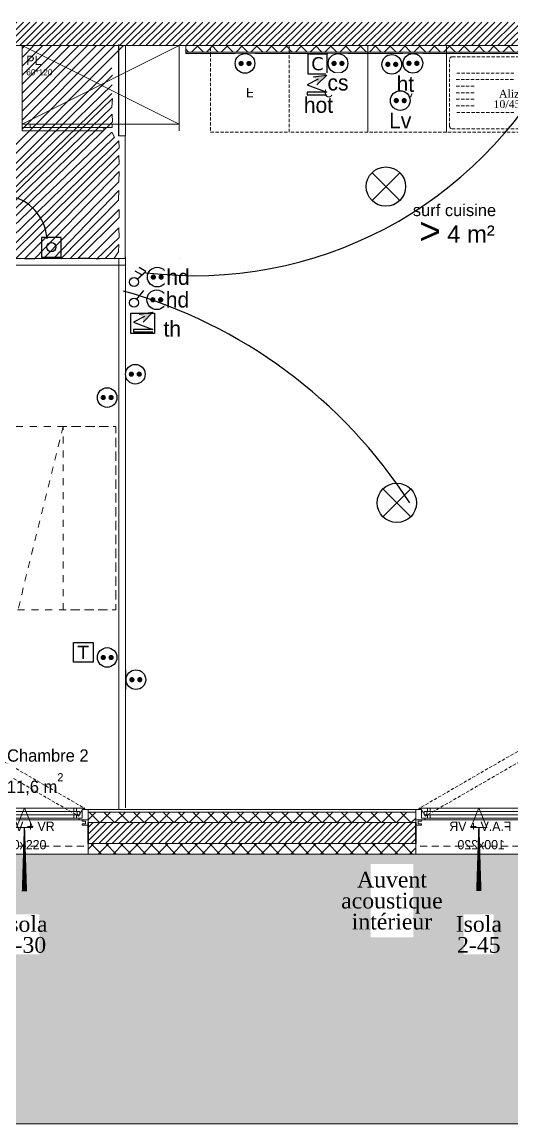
# Model space of a CAD drawing. Header units: centimetres. Extents: x 2738 to 7810, y 2495 to 5758.
# Drawn here: x 5688 to 6062, y 3311 to 4152 of the extents above; entities that cross this region are included whole.
import ezdxf

# ---------------------------------------------------------------- set-up
doc = ezdxf.new("R2010")
doc.units = ezdxf.units.CM
doc.header["$LTSCALE"] = 12.7
for name, pattern in [('Style de ligne -11', [0.694444, 0.41656, -0.277884]), ('Style de ligne -13', [0.295276, 0.19685, -0.098425]), ('Style de ligne -14', [0.295276, 0.19685, -0.098425]), ('Style de ligne -17', [0.694444, 0.41656, -0.277884]), ('Style de ligne -18', [0.328084, 0.109361, -0.218723]), ('VW-01', [0.83312, 0.41656, -0.41656])]:
    doc.linetypes.add(name, pattern=pattern)
for name, color, linetype, lineweight in [('B amÈnagement intÈrieur', 7, 'Continuous', 5), ('B Faux plafonds', 7, 'Continuous', 5), ('B GÈnÈral', 7, 'Continuous', 5), ('B Général', 7, 'Continuous', 5), ('C ANNOTATIONS-prestations', 7, 'Continuous', 5), ('C ANNOTATIONS-texte', 7, 'Continuous', 5), ('C ANNOTATIONS-texte surfaces', 7, 'Continuous', 5), ('prlm-ELEC-CFA', 1, 'Continuous', 25), ('prlm-ELEC-CFO', 1, 'Continuous', 25)]:
    doc.layers.add(name, color=color, linetype=linetype, lineweight=lineweight)
doc.layers.add('B faience', color=7, linetype='Style de ligne -11', lineweight=13, true_color=0x0040ff)
doc.layers.add('prlm-VMC', color=93, linetype='Continuous')
doc.styles.add('Eurostile', font='')
doc.styles.add('Eurostile (bold)', font='')
doc.styles.add('prlm-elec-cfa', font='comic.ttf', dxfattribs={"height": 12})
doc.styles.add('prlm-elec-cfo', font='comic.ttf', dxfattribs={"height": 12})
doc.styles.add('prlm-sejc', font='arial.ttf', dxfattribs={"height": 20})
doc.styles.add('prlm-vmc', font='pala.ttf', dxfattribs={"height": 14})
doc.styles.get('Eurostile').set_extended_font_data('Eurostile')
doc.styles.get('Eurostile (bold)').set_extended_font_data('Eurostile', bold=True)
pattern_1 = [(45, (0, 0), (2.4253472, -2.6458333), [])]
pattern_2 = [(45, (0, 0), (-5.656854, 5.656854), []), (135, (0, 0), (5.656854, 5.656854), [])]

# ---------------------------------------------------------------- blocks, each defined once
blk = doc.blocks.new('F 100x220 (all. vitrée fixe) + VR')
at = {"layer": 'B Général'}
blk.add_line((45, 9), (-45, 9), dxfattribs=at)
at = {"layer": 'B Général', "color": 7, "linetype": 'Continuous', "lineweight": 35}
for p, q in [((-50, 7), (-50, -9)), ((50, 7), (50, -9))]:
    blk.add_line(p, q, dxfattribs=at)
at = {"layer": 'B Général', "color": 7, "linetype": 'Style de ligne -14', "lineweight": 5, "flags": 128}
blk.add_lwpolyline([(-35.69, 65.82), (-36.19, 64.95), (-35.32, 64.45), (-38.57, 58.82), (42.63, 11.94), (45.88, 17.57), (46.75, 17.07), (47.25, 17.93)], close=True, dxfattribs=at)
at = {"layer": 'B Général', "lineweight": 5, "flags": 128}
for points in [[(-43, 10.5), (-43, 9), (-50, 9), (-50, 17), (-45.5, 17), (-45.5, 10.5)], [(-41, 18), (41, 18), (41, 15.5), (-41, 15.5)], [(43, 10.5), (43, 9), (50, 9), (50, 17), (45.5, 17), (45.5, 10.5)], [(-50, 9), (-50, 5), (-45.5, 5), (-45.5, 6), (-48, 6), (-48, 8), (-45.5, 8), (-45.5, 9)], [(-43.5, 15.5), (43.5, 15.5), (43.5, 13), (-43.5, 13)], [(-41, 13), (41, 13), (41, 10.5), (-41, 10.5)], [(50, 9), (50, 5), (45.5, 5), (45.5, 6), (48, 6), (48, 8), (45.5, 8), (45.5, 9)]]:
    blk.add_lwpolyline(points, close=True, dxfattribs=at)
at = {"layer": 'B Général', "color": 7, "linetype": 'Continuous', "lineweight": 5, "flags": 128}
for points in [[(-39, 15.5), (-41.5, 15.5), (-41.5, 13), (-39, 13), (-39, 10.5), (-45.5, 10.5), (-45.5, 17), (-46.5, 17), (-46.5, 18), (-39, 18)], [(39, 15.5), (41.5, 15.5), (41.5, 13), (39, 13), (39, 10.5), (45.5, 10.5), (45.5, 17), (46.5, 17), (46.5, 18), (39, 18)]]:
    blk.add_lwpolyline(points, close=True, dxfattribs=at)
at = {"layer": 'B Général', "color": 7, "linetype": 'Style de ligne -17', "lineweight": 5, "flags": 128}
blk.add_lwpolyline([(-50, 9), (50, 9), (50, -11), (-50, -11)], close=True, dxfattribs=at)
at = {"layer": 'B Général', "lineweight": 13, "flags": 128}
blk.add_lwpolyline([(-50, -9), (-50, -17), (50, -17), (50, -9)], dxfattribs=at)
at = {"layer": 'B Général'}
blk.add_circle((47, 17.5), 0.5, dxfattribs=at)
at = {"layer": 'B Général', "color": 7, "linetype": 'Style de ligne -18', "lineweight": 5}
blk.add_arc((49, 17.5), 97.5, 150.29382, 179.70618, dxfattribs=at)
at = {"layer": 'B Général', "color": 7, "insert": (-23.11, 7.7), "char_height": 7.059, "attachment_point": 1, "line_spacing_factor": 0.894142, "style": 'Eurostile'}
blk.add_mtext('F.A.V + VR', dxfattribs=at)
at = {"layer": 'C ANNOTATIONS-prestations', "insert": (-41.15, -5.19), "char_height": 9.41, "attachment_point": 1, "rotation": 360, "line_spacing_factor": 0.894142, "style": 'Eurostile (bold)'}
blk.add_mtext('7', dxfattribs=at)
at = {"layer": 'C ANNOTATIONS-prestations', "insert": (0, -6.3), "char_height": 7.059, "width": 100, "attachment_point": 2, "rotation": 360, "line_spacing_factor": 0.894142, "style": 'Eurostile'}
blk.add_mtext('100x220', dxfattribs=at)
blk = doc.blocks.new('xi.PC')
at = {"color": 0, "lineweight": 5}
blk.add_wipeout([(-7.5, -7.5), (7.5, -7.5), (7.5, 7.5), (-7.5, 7.5)], dxfattribs=at).dxf.layer = 'prlm-ELEC-CFO'
at = {"layer": 'prlm-ELEC-CFO', "color": 0, "linetype": 'ByBlock', "lineweight": 5, "const_width": 2}
for points in [[(-4, 0, 1), (-2, 0, 1)], [(2, 0, 1), (4, 0, 1)]]:
    blk.add_lwpolyline(points, format="xyb", close=True, dxfattribs=at)
at = {"layer": 'prlm-ELEC-CFO', "color": 0, "linetype": 'ByBlock', "lineweight": -2}
blk.add_circle((0, 0), 7.5, dxfattribs=at)
blk = doc.blocks.new('xi.TEL')
at = {"layer": 'prlm-ELEC-CFA', "color": 0, "linetype": 'ByBlock', "lineweight": -2, "flags": 128}
blk.add_lwpolyline([(-7.5, 7.5), (7.5, 7.5), (7.5, -7.5), (-7.5, -7.5)], close=True, dxfattribs=at)
at = {"layer": 'prlm-ELEC-CFA', "color": 0, "linetype": 'ByBlock', "insert": (0, 0), "char_height": 10, "width": 11.36, "attachment_point": 5}
blk.add_mtext('{\\fVerdana|b0|i0|c0|p34;T}', dxfattribs=at)
blk = doc.blocks.new('xi.BP')
at = {"layer": 'prlm-ELEC-CFO', "color": 0, "flags": 128}
blk.add_lwpolyline([(-7.5, -7.5), (7.5, -7.5), (7.5, 7.5), (-7.5, 7.5)], close=True, dxfattribs=at)
at = {"layer": 'prlm-ELEC-CFO', "color": 0}
blk.add_circle((0, 0), 3.5, dxfattribs=at)
blk = doc.blocks.new('xi.4m²')
at = {"color": 0}
blk.add_wipeout([(-34.54, 20.54), (34.54, 20.54), (34.54, -20.54), (-34.54, -20.54)], dxfattribs=at).dxf.layer = 'prlm-ELEC-CFO'
at = {"layer": 'prlm-ELEC-CFO', "color": 0, "attachment_point": 6, "line_spacing_factor": 0.8, "style": 'prlm-sejc'}
for s, insert, char_height in [('surf cuisine', (30.36, 8.9), 9), ('4 m²', (29.31, -9.19), 13)]:
    blk.add_mtext(s, dxfattribs=dict(at, insert=insert, char_height=char_height))
at = {"layer": 'prlm-ELEC-CFO', "color": 0, "style": 'prlm-sejc', "flags": 8}
blk.add_attdef('?', (-28.3, -16.79), '', height=20, dxfattribs=at)
blk = doc.blocks.new('xi.PTCE')
at = {"layer": 'prlm-ELEC-CFO', "color": 0}
for points in [[(-10.61, 10.61), (10.61, -10.61)], [(10.61, 10.61), (-10.61, -10.61)]]:
    blk.add_lwpolyline(points, dxfattribs=at)
at = {"layer": 'prlm-ELEC-CFO', "color": 0, "linetype": 'ByBlock'}
blk.add_circle((0, 0), 15, dxfattribs=at)
blk = doc.blocks.new('xi.SA')
at = {"layer": 'prlm-ELEC-CFO', "color": 0}
blk.add_lwpolyline([(0.2, -1.28), (5.5, 5.28)], dxfattribs=at)
blk.add_circle((-2, -4), 3.5, dxfattribs=at)
blk = doc.blocks.new('xi.DA')
at = {"layer": 'prlm-ELEC-CFO', "color": 0}
for points in [[(4.05, 1.39), (-1.17, 4.34)], [(0.61, -1.67), (7.04, 4.05), (1.81, 7.01)]]:
    blk.add_lwpolyline(points, dxfattribs=at)
blk.add_circle((-2, -4), 3.5, dxfattribs=at)
blk = doc.blocks.new('xi.PCHD')
at = {"color": 0, "lineweight": 5}
blk.add_wipeout([(-7.5, -7.5), (7.5, -7.5), (7.5, 7.5), (-7.5, 7.5)], dxfattribs=at).dxf.layer = 'prlm-ELEC-CFO'
at = {"layer": 'prlm-ELEC-CFO', "color": 0, "linetype": 'ByBlock', "lineweight": 5, "const_width": 2}
for points in [[(-4, 0, 1), (-2, 0, 1)], [(2, 0, 1), (4, 0, 1)]]:
    blk.add_lwpolyline(points, format="xyb", close=True, dxfattribs=at)
at = {"layer": 'prlm-ELEC-CFO', "color": 0, "linetype": 'ByBlock', "lineweight": -2}
blk.add_circle((0, 0), 7.5, dxfattribs=at)
blk = doc.blocks.new('xi.PCHT')
at = {"color": 0, "lineweight": 5}
blk.add_wipeout([(-7.5, -7.5), (7.5, -7.5), (7.5, 7.5), (-7.5, 7.5)], dxfattribs=at).dxf.layer = 'prlm-ELEC-CFO'
at = {"layer": 'prlm-ELEC-CFO', "color": 0, "linetype": 'ByBlock', "lineweight": 5, "const_width": 2}
for points in [[(-4, 0, 1), (-2, 0, 1)], [(2, 0, 1), (4, 0, 1)]]:
    blk.add_lwpolyline(points, format="xyb", close=True, dxfattribs=at)
at = {"layer": 'prlm-ELEC-CFO', "color": 0, "linetype": 'ByBlock', "lineweight": -2}
blk.add_circle((0, 0), 7.5, dxfattribs=at)
blk = doc.blocks.new('xi.LV')
at = {"color": 0, "lineweight": 5}
blk.add_wipeout([(-7.5, -7.5), (7.5, -7.5), (7.5, 7.5), (-7.5, 7.5)], dxfattribs=at).dxf.layer = 'prlm-ELEC-CFO'
at = {"layer": 'prlm-ELEC-CFO', "color": 0, "linetype": 'ByBlock', "lineweight": 5, "const_width": 2}
for points in [[(-4, 0, 1), (-2, 0, 1)], [(2, 0, 1), (4, 0, 1)]]:
    blk.add_lwpolyline(points, format="xyb", close=True, dxfattribs=at)
at = {"layer": 'prlm-ELEC-CFO', "color": 0, "linetype": 'ByBlock', "lineweight": -2}
blk.add_circle((0, 0), 7.5, dxfattribs=at)
blk = doc.blocks.new('xi.SF32')
at = {"layer": 'prlm-ELEC-CFO', "color": 0, "flags": 128}
blk.add_lwpolyline([(-7.5, -7.5), (7.5, -7.5), (7.5, 7.5), (-7.5, 7.5)], close=True, dxfattribs=at)
at = {"layer": 'prlm-ELEC-CFO', "color": 0, "linetype": 'ByBlock', "insert": (0, 0), "char_height": 10, "width": 11.36, "attachment_point": 5}
blk.add_mtext('{\\fVerdana|b0|i0|c0|p34;C}', dxfattribs=at)
blk = doc.blocks.new('xi.PCS')
at = {"color": 0, "lineweight": 5}
blk.add_wipeout([(-7.5, -7.5), (7.5, -7.5), (7.5, 7.5), (-7.5, 7.5)], dxfattribs=at).dxf.layer = 'prlm-ELEC-CFO'
at = {"layer": 'prlm-ELEC-CFO', "color": 0, "linetype": 'ByBlock', "lineweight": 5, "const_width": 2}
for points in [[(-4, 0, 1), (-2, 0, 1)], [(2, 0, 1), (4, 0, 1)]]:
    blk.add_lwpolyline(points, format="xyb", close=True, dxfattribs=at)
at = {"layer": 'prlm-ELEC-CFO', "color": 0, "linetype": 'ByBlock', "lineweight": -2}
blk.add_circle((0, 0), 7.5, dxfattribs=at)
blk = doc.blocks.new('xi.hot')
at = {"layer": 'prlm-ELEC-CFO', "lineweight": 5}
blk.add_hatch(color=0, dxfattribs=at).paths.add_polyline_path([(-3, 6), (-0.1, 3.7), (0, 0), (7.5, 7.5)])
at = {"layer": 'prlm-ELEC-CFO', "color": 0}
for points in [[(0.95, 4.23), (-7.5, 0), (7.5, -5.5), (-7.5, -5.5), (-7.5, -7.5), (7.5, -7.5)], [(-3, 6), (7.5, 7.5), (0, 0)]]:
    blk.add_lwpolyline(points, dxfattribs=at)
blk = doc.blocks.new('xi.TH')
at = {"color": 0, "lineweight": 5}
blk.add_wipeout([(-7.5, -7.5), (7.5, -7.5), (7.5, 7.5), (-7.5, 7.5)], dxfattribs=at).dxf.layer = 'prlm-ELEC-CFA'
at = {"layer": 'prlm-ELEC-CFA', "lineweight": 5}
blk.add_hatch(color=0, dxfattribs=at).paths.add_polyline_path([(-3, 6), (-0.1, 3.7), (0, 0), (7.5, 7.5)])
at = {"layer": 'prlm-ELEC-CFA', "color": 0}
for points in [[(0.95, 4.23), (-7.5, 0), (7.5, -5.5), (-7.5, -5.5), (-7.5, -7.5), (7.5, -7.5)], [(-3, 6), (7.5, 7.5), (0, 0)]]:
    blk.add_lwpolyline(points, dxfattribs=at)
blk = doc.blocks.new('Frigo')
at = {"layer": 'B Général', "color": 7, "linetype": 'Style de ligne -13', "lineweight": 5, "flags": 128}
blk.add_lwpolyline([(-30, 30), (30, 30), (30, -30), (-30, -30)], close=True, dxfattribs=at)
blk.add_lwpolyline([(30, -30), (30, -36), (-30, -36), (-30, -30)], dxfattribs=at)
at = {"layer": 'B Général', "color": 7, "insert": (0, 0), "char_height": 7.06, "attachment_point": 5, "line_spacing_factor": 0.894142, "style": 'Eurostile'}
blk.add_mtext('F', dxfattribs=at)
blk = doc.blocks.new('Cuisson')
at = {"layer": 'B Général', "color": 7, "linetype": 'Style de ligne -13', "lineweight": 5, "flags": 128}
blk.add_lwpolyline([(-30, 30), (-30, 36), (30, 36), (30, 30)], dxfattribs=at)
blk.add_lwpolyline([(-30, 30), (30, 30), (30, -30), (-30, -30)], close=True, dxfattribs=at)
at = {"layer": 'B Général', "color": 7, "insert": (0, 0), "char_height": 7.06, "attachment_point": 5, "line_spacing_factor": 0.894142, "style": 'Eurostile'}
blk.add_mtext('C', dxfattribs=at)
blk = doc.blocks.new('Evier 120.60 T3 et +')
at = {"layer": 'B Général', "color": 7, "linetype": 'Style de ligne -13', "lineweight": 5}
for p, q in [((-57.5, -55.5), (-57.5, -4.5)), ((-55.5, -2.5), (55.5, -2.5)), ((2, -7.53), (51.79, -7.53)), ((57.5, -4.5), (57.5, -55.5)), ((-52.12, -15), (-7.88, -15)), ((0, -50.5), (0, -9.53)), ((18.98, -10), (18.98, -10)), ((53.79, -9.53), (53.79, -50.5)), ((-52.5, -20), (-7.5, -20)), ((-52.5, -25), (-7.5, -25)), ((-52.5, -30), (-7.5, -30)), ((-52.5, -35), (-7.5, -35)), ((-52.5, -40), (-7.5, -40)), ((-52.12, -45), (-7.88, -45)), ((9.17, -50), (9.17, -50)), ((25.65, -43.33), (25.65, -43.33)), ((55.5, -57.5), (-55.5, -57.5)), ((51.79, -52.5), (2, -52.5))]:
    blk.add_line(p, q, dxfattribs=at)
at = {"layer": 'B Général', "color": 7, "linetype": 'Style de ligne -13', "lineweight": 5, "flags": 128}
blk.add_lwpolyline([(-60, 0), (-60, 6), (60, 6), (60, 0)], dxfattribs=at)
blk.add_lwpolyline([(-60, 0), (60, 0), (60, -60), (-60, -60)], close=True, dxfattribs=at)
for points in [[(25.65, -12), (25.65, -48, -0.414212), (23.65, -50), (4.5, -50, -0.198914), (3.09, -49.41, -0.198914), (2.5, -48), (2.5, -12, -0.414214), (4.5, -10)], [(25.65, -12, 0.414212), (23.65, -10), (4.45, -10)], [(28.15, -12), (28.15, -48, 0.414212), (30.15, -50), (49.29, -50, 0.198914), (50.71, -49.41, 0.198914), (51.29, -48), (51.29, -12, 0.414214), (49.29, -10)], [(28.15, -12, -0.414212), (30.15, -10), (49.34, -10)]]:
    blk.add_lwpolyline(points, format="xyb", dxfattribs=at)
at = {"layer": 'B Général', "color": 7, "linetype": 'Style de ligne -13', "lineweight": 5}
for centre, start, end in [((-55.5, -4.5), 90, 180), ((2, -9.53), 90, 180), ((51.79, -9.53), 0, 90), ((55.5, -4.5), 0, 90), ((-55.5, -55.5), 180, 270), ((2, -50.5), 180, 270), ((51.79, -50.5), 270, 0), ((55.5, -55.5), 270, 0)]:
    blk.add_arc(centre, 2, start, end, dxfattribs=at)
for centre in [(18.15, -17), (35.65, -17)]:
    blk.add_ellipse(centre, major_axis=(3.54, 0), ratio=1, dxfattribs=at)
blk = doc.blocks.new('Lave Vaisselle')
at = {"layer": 'B Général', "color": 7, "linetype": 'Style de ligne -13', "lineweight": 5, "flags": 128}
blk.add_lwpolyline([(-30, 30), (-30, 36), (30, 36), (30, 30)], dxfattribs=at)
blk.add_lwpolyline([(-30, 30), (30, 30), (30, -30), (-30, -30)], close=True, dxfattribs=at)
at = {"layer": 'B Général', "color": 7, "insert": (0, 0), "char_height": 7.059, "attachment_point": 5, "line_spacing_factor": 0.894142, "style": 'Eurostile'}
blk.add_mtext('LV', dxfattribs=at)
blk = doc.blocks.new('Groupe-8-1')
at = {"layer": 'B Général', "color": 7, "linetype": 'VW-01', "lineweight": 5}
blk.add_line((70, -99.99), (-70, -65.35), dxfattribs=at)
at = {"layer": 'B Général', "linetype": 'VW-01', "flags": 128}
for points in [[(-70, 50), (70, 50), (70, -140), (-70, -140)], [(-70, -99.99), (70, -99.99), (70, -140), (-70, -140)]]:
    blk.add_lwpolyline(points, close=True, dxfattribs=at)
blk = doc.blocks.new('xi.EA')
at = {"layer": 'prlm-VMC', "color": 0, "linetype": 'ByBlock', "lineweight": 5, "flags": 128}
blk.add_lwpolyline([(-6.17, -15), (6.17, -15), (0, 0)], close=True, dxfattribs=at)
at = {"layer": 'prlm-VMC', "color": 0, "linetype": 'ByBlock', "lineweight": -2, "flags": 128}
blk.add_lwpolyline([(0, -15, 1, 4, 0), (0, -63.63, 1, 1, 0)], format="xyseb", dxfattribs=at)
at = {"layer": 'prlm-VMC', "color": 0, "linetype": 'ByBlock', "lineweight": 5}
blk.add_solid([(0, 0), (6.17, -15), (-6.17, -15), (0, 0)], dxfattribs=at)

msp = doc.modelspace()

# ---------------------------------------------------------------- hatches: boundary and pattern name
at = {"layer": 'B GÈnÈral', "linetype": 'Continuous', "lineweight": 5}
h = msp.add_hatch(dxfattribs=at)
h.set_pattern_fill('50_BETON', style=0, pattern_type=2)
h.set_pattern_definition(pattern_1)
h.paths.add_polyline_path([(6191.89, 4134.39), (6191.89, 4152.39), (5534.55, 4152.39), (5534.55, 4134.39)])
at = {"layer": 'B GÈnÈral', "linetype": 'Continuous', "lineweight": 5, "true_color": 0x808080}
h = msp.add_hatch(dxfattribs=at)
h.set_pattern_fill('02_ISOLANT', color=8, angle=180, style=0, pattern_type=2)
h.set_pattern_definition([(225, (5510.789, 3845.389), (5.65685, -5.65685), []), (315, (5510.789, 3845.389), (-5.65685, -5.65685), [])])
h.paths.add_polyline_path([(6131.89, 4129.39), (6131.89, 4134.39), (5812.96, 4134.39), (5812.96, 4129.39)])
h = msp.add_hatch(dxfattribs=at)
h.set_pattern_fill('02_ISOLANT', color=8, style=0, pattern_type=2)
h.set_pattern_definition(pattern_2)
h.paths.add_polyline_path([(5738.48, 3549.39), (5738.48, 3541.39), (5988.48, 3541.39), (5988.48, 3549.39)])
at = {"layer": 'B GÈnÈral', "linetype": 'Continuous', "lineweight": 5}
h = msp.add_hatch(dxfattribs=at)
h.set_pattern_fill('50_BETON', style=0, pattern_type=2)
h.set_pattern_definition(pattern_1)
h.paths.add_polyline_path([(5738.48, 3541.39), (5738.48, 3525.39), (5988.48, 3525.39), (5988.48, 3541.39)])
at = {"layer": 'B GÈnÈral', "linetype": 'Continuous', "lineweight": 5, "true_color": 0x808080}
h = msp.add_hatch(dxfattribs=at)
h.set_pattern_fill('02_ISOLANT', color=8, style=0, pattern_type=2)
h.set_pattern_definition(pattern_2)
h.paths.add_polyline_path([(5738.48, 3525.39), (5738.48, 3517.39), (5988.48, 3517.39), (5988.48, 3525.39)])
at = {"layer": 'B GÈnÈral', "linetype": 'Continuous', "lineweight": 0, "true_color": 0xeeeeee}
msp.add_hatch(color=7, dxfattribs=at).paths.add_polyline_path([(7638.48, 3311.39), (7638.48, 3517.39), (5131.96, 3517.39), (5131.96, 3311.39)])

# ---------------------------------------------------------------- linework, layer by layer
at = {"layer": 'B amÈnagement intÈrieur', "color": 253, "linetype": 'Continuous', "lineweight": 5, "true_color": 0xaaaaaa}
for p, q in [((5688.06, 4091.23), (5731.2, 4134.38)), ((5688.06, 4084.4), (5738.04, 4134.38)), ((5688.06, 4077.56), (5744.88, 4134.38)), ((5688.06, 4070.73), (5751.71, 4134.38)), ((5688.06, 4132.24), (5690.19, 4134.37)), ((5688.06, 4125.41), (5697.02, 4134.37)), ((5688.06, 4118.57), (5703.86, 4134.37)), ((5688.06, 4111.74), (5710.7, 4134.37)), ((5688.06, 4104.9), (5717.53, 4134.37)), ((5688.06, 4098.07), (5724.37, 4134.37)), ((5807.95, 3971.89), (5807.96, 3971.91))]:
    msp.add_line(p, q, dxfattribs=at)
at = {"layer": 'B amÈnagement intÈrieur'}
for p, q in [((5757.09, 4093.98), (5756.53, 4087.3)), ((5756.81, 4082.01), (5757.09, 4076.16)), ((5756.53, 4068.37), (5758.49, 4064.47)), ((5766.57, 3971.73), (5766.57, 4065.84)), ((5761.83, 4061.69), (5762.11, 4056.4)), ((5761.83, 4050.55), (5762.11, 4044.14)), ((5762.11, 4038.3), (5761.83, 4030.5)), ((5761.83, 4023.82), (5761.55, 4016.3)), ((5762.11, 4009.34), (5762.11, 4003.22)), ((5761.83, 3995.42), (5762.11, 3987.9)), ((5761.83, 3982.61), (5761.55, 3977.04)), ((5689.93, 3971.75), (5697.46, 3971.75)), ((5704.7, 3972.03), (5712.23, 3972.03)), ((5717.52, 3971.75), (5725.04, 3972.03)), ((5730.9, 3972.03), (5738.98, 3972.31)), ((5744.83, 3971.47), (5751.8, 3972.03))]:
    msp.add_line(p, q, dxfattribs=at)
msp.add_lwpolyline([(5640.6, 3971.93), (5766.83, 3971.93), (5766.83, 3966.92), (5640.6, 3966.92)], close=True, dxfattribs=at)
at = {"layer": 'B faience'}
msp.add_line((5812.96, 4128.39), (6094.84, 4128.39), dxfattribs=at)
at = {"layer": 'B Faux plafonds', "color": 253, "linetype": 'Continuous', "lineweight": 5, "true_color": 0xaaaaaa}
for p, q in [((5596.06, 3971.89), (5758.55, 4134.38)), ((5602.89, 3971.89), (5765.39, 4134.38))]:
    msp.add_line(p, q, dxfattribs=at)
at = {"layer": 'B Faux plafonds'}
for p, q in [((5609.67, 3971.47), (5756.53, 4117.37)), ((5614.69, 3972.03), (5757.09, 4111.8)), ((5619.99, 3972.03), (5756.81, 4104.56)), ((5756.53, 4097.88), (5626.39, 3971.75)), ((5631.13, 3972.03), (5757.09, 4093.98)), ((5756.53, 4087.3), (5637.26, 3972.31)), ((5643.67, 3971.75), (5756.81, 4082.01)), ((5757.09, 4076.16), (5649.52, 3972.03)), ((5655.38, 3971.75), (5756.53, 4068.37)), ((5758.49, 4064.47), (5663.18, 3971.75)), ((5670.42, 3971.75), (5761.83, 4061.69)), ((5762.11, 4056.4), (5676.56, 3971.75)), ((5682.41, 3971.2), (5761.83, 4050.55)), ((5762.11, 4044.14), (5689.93, 3971.75)), ((5697.46, 3971.75), (5762.11, 4038.3)), ((5761.83, 4030.5), (5704.7, 3972.03)), ((5712.23, 3972.03), (5761.83, 4023.82)), ((5761.55, 4016.3), (5717.52, 3971.75)), ((5725.04, 3972.03), (5762.11, 4009.34)), ((5762.11, 4003.22), (5730.9, 3972.03)), ((5738.98, 3972.31), (5761.83, 3995.42)), ((5762.11, 3987.9), (5744.83, 3971.47)), ((5751.8, 3972.03), (5761.83, 3982.61)), ((5761.55, 3977.04), (5757.93, 3971.75))]:
    msp.add_line(p, q, dxfattribs=at)
at = {"layer": 'B Général', "color": 7, "linetype": 'Continuous', "lineweight": 18}
for p, q in [((5534.55, 4134.39), (6181.89, 4134.39)), ((5738.48, 3541.39), (5988.48, 3541.39)), ((5738.48, 3525.39), (5988.48, 3525.39))]:
    msp.add_line(p, q, dxfattribs=at)
at = {"layer": 'B Général', "color": 7, "linetype": 'Continuous', "lineweight": 5}
for p, q in [((5534.55, 4134.39), (6131.89, 4134.39)), ((5807.96, 4134.39), (5687.96, 4074.39)), ((5687.96, 4134.39), (5807.96, 4074.39)), ((5761.69, 4065.45), (5761.69, 4134.95)), ((5761.76, 4065.62), (5761.76, 4135.12)), ((5812.96, 4134.39), (5807.96, 4134.39)), ((6131.89, 4134.39), (5812.96, 4134.39)), ((6131.89, 4129.39), (5812.96, 4129.39)), ((6131.89, 4128.39), (5812.96, 4128.39)), ((5766.76, 4065.62), (5761.76, 4065.62)), ((5738.48, 3551.39), (5988.48, 3551.39)), ((5738.48, 3549.39), (5988.48, 3549.39)), ((5738.48, 3549.39), (5988.48, 3549.39)), ((5812.96, 3551.39), (5807.96, 3551.39)), ((5738.48, 3541.39), (5988.48, 3541.39)), ((5738.48, 3525.39), (5988.48, 3525.39)), ((5738.48, 3517.39), (5988.48, 3517.39))]:
    msp.add_line(p, q, dxfattribs=at)
at = {"layer": 'B Général', "color": 7, "linetype": 'Continuous', "lineweight": 13}
for p, q in [((5812.96, 4134.39), (5812.96, 4128.39)), ((6131.89, 4134.39), (5812.96, 4134.39)), ((6131.89, 4128.39), (5812.96, 4128.39)), ((5738.48, 3551.39), (5988.48, 3551.39)), ((5738.48, 3517.39), (5738.48, 3551.39)), ((5988.48, 3517.39), (5988.48, 3551.39)), ((5738.48, 3517.39), (5988.48, 3517.39))]:
    msp.add_line(p, q, dxfattribs=at)
at = {"layer": 'B Général', "color": 252, "linetype": 'Continuous', "lineweight": 5, "true_color": 0x888888}
for p, q in [((5687.96, 4069.39), (5687.96, 4074.39)), ((5687.96, 4074.39), (5807.96, 4074.39)), ((5807.96, 4074.39), (5807.96, 4069.39))]:
    msp.add_line(p, q, dxfattribs=at)
at = {"layer": 'B Général', "color": 7, "linetype": 'Continuous', "lineweight": 5, "flags": 128}
msp.add_lwpolyline([(5807.96, 4074.39), (5807.96, 4134.39), (5687.96, 4134.39), (5687.96, 4074.39)], dxfattribs=at)
at = {"layer": 'B Général'}
msp.add_lwpolyline([(5761.55, 4134.36), (5766.85, 4134.36), (5766.85, 4065.58), (5761.55, 4065.58)], close=True, dxfattribs=at)
at = {"layer": 'B Général', "color": 7, "linetype": 'Continuous', "lineweight": 5, "flags": 128}
for points in [[(5750.46, 4071.89), (5750.46, 4069.39), (5687.96, 4069.39), (5687.96, 4071.89)], [(5756.69, 4074.39), (5756.69, 4071.89), (5694.19, 4071.89), (5694.19, 4074.39)], [(7638.48, 3311.39), (7638.48, 3517.39), (5131.96, 3517.39), (5131.96, 3311.39)]]:
    msp.add_lwpolyline(points, close=True, dxfattribs=at)
at = {"layer": 'prlm-ELEC-CFO'}
msp.add_arc((5671.32, 3984.52), 35.82, 3.79745, 80.22568, dxfattribs=at)

# ---------------------------------------------------------------- block references
at = {"layer": 'B Général', "color": 7, "xscale": -1, "rotation": 180}
msp.add_blockref('Frigo', (5861.89, 4098.39), dxfattribs=at)
at = {"layer": 'B Général', "color": 7}
for name, p in [('Cuisson', (5921.89, 4098.39)), ('Lave Vaisselle', (5981.89, 4098.39)), ('Evier 120.60 T3 et +', (6071.89, 4128.39)), ('F 100x220 (all. vitrée fixe) + VR', (5688.48, 3534.39))]:
    msp.add_blockref(name, p, dxfattribs=at)
at = {"layer": 'B Général', "rotation": 90}
msp.add_blockref('Groupe-8-1', (5619.45, 3773.68), dxfattribs=at)
at = {"layer": 'B Général', "color": 7, "xscale": -1}
msp.add_blockref('F 100x220 (all. vitrée fixe) + VR', (6038.48, 3534.39), dxfattribs=at)
at = {"layer": 'prlm-ELEC-CFO'}
for name, p in [('xi.SF32', (5913.52, 4120.46)), ('xi.PTCE', (5965.75, 4026.76)), ('xi.BP', (5710.35, 3980.54)), ('xi.DA', (5775.46, 3957.94)), ('xi.SA', (5775.46, 3942.15)), ('xi.PC', (5774.43, 3883.61)), ('xi.PC', (5752.95, 3865.79)), ('xi.PTCE', (5974.12, 3785.39)), ('xi.PC', (5752.95, 3667.4)), ('xi.PC', (5774.87, 3650.46))]:
    msp.add_blockref(name, p, dxfattribs=at)
msp.add_blockref('xi.4m²', (6019.54, 3999.79), dxfattribs=at).add_auto_attribs({'?': '>'})
at = {"layer": 'prlm-VMC'}
msp.add_blockref('xi.EA', (5689.78, 3552.63), dxfattribs=at)
at = {"layer": 'prlm-VMC', "rotation": 359.9613785722133}
msp.add_blockref('xi.EA', (6036.73, 3552.73), dxfattribs=at)

# ---------------------------------------------------------------- texts
at = {"layer": 'B Général', "color": 7, "insert": (5691.21, 4126.68), "char_height": 7.059, "attachment_point": 1, "line_spacing_factor": 0.894142, "style": 'Eurostile'}
msp.add_mtext('PL', dxfattribs=at)
at = {"layer": 'C ANNOTATIONS-prestations', "insert": (5691.21, 4113.98), "char_height": 4.706, "attachment_point": 4, "line_spacing_factor": 0.894142, "style": 'Eurostile'}
msp.add_mtext('60*120', dxfattribs=at)
at = {"layer": 'C ANNOTATIONS-texte', "insert": (5707.65, 3587.74), "char_height": 9.412, "attachment_point": 8, "line_spacing_factor": 0.894142, "style": 'Eurostile'}
msp.add_mtext('Chambre 2', dxfattribs=at)
at = {"layer": 'C ANNOTATIONS-texte surfaces', "insert": (5697.95, 3579.12), "char_height": 9.412, "attachment_point": 2, "line_spacing_factor": 0.894142, "style": 'Eurostile'}
msp.add_mtext('11,6 m{\\H0.6667x;\\S2^ ;}', dxfattribs=at)
at = {"layer": 'prlm-ELEC-CFO', "lineweight": 20, "insert": (5802.65, 3918.2), "char_height": 12, "attachment_point": 5, "line_spacing_factor": 0.8, "style": 'prlm-elec-cfa', "bg_fill": 3, "box_fill_scale": 1.1, "bg_fill_color": 256, "bg_fill_transparency": 0}
msp.add_mtext('th', dxfattribs=at)

# ---------------------------------------------------------------- next in the draw order: linework, layer by layer
at = {"layer": 'B Général', "color": 7, "linetype": 'Continuous', "lineweight": 13}
msp.add_line((5761.75, 3551.39), (5761.75, 3971.89), dxfattribs=at)
at = {"layer": 'B Général', "color": 7, "linetype": 'Continuous', "lineweight": 5}
msp.add_line((5766.92, 3552.58), (5766.92, 3973.08), dxfattribs=at)

# ---------------------------------------------------------------- next in the draw order: block references
at = {"layer": 'prlm-ELEC-CFA'}
msp.add_blockref('xi.TEL', (5734.66, 3671.3), dxfattribs=at)
at = {"layer": 'prlm-ELEC-CFO'}
for name, p in [('xi.PC', (5858.2, 4120.75)), ('xi.PCS', (5929.16, 4120.8)), ('xi.PCHT', (5970.23, 4120.06)), ('xi.PCHD', (5791.18, 3957.7))]:
    msp.add_blockref(name, p, dxfattribs=at)

# ---------------------------------------------------------------- next in the draw order: texts
at = {"layer": 'prlm-VMC', "ltscale": 25, "insert": (6066.25, 4093.67), "char_height": 6, "width": 58.6147, "attachment_point": 5, "line_spacing_factor": 0.8, "style": 'prlm-vmc', "bg_fill": 2}
msp.add_mtext('Alizé H 10/45/135', dxfattribs=at)
at = {"layer": 'prlm-VMC', "insert": (5970.35, 3481.75), "char_height": 12, "width": 20.51, "attachment_point": 5, "line_spacing_factor": 0.8, "style": 'prlm-vmc', "bg_fill": 2}
msp.add_mtext('Auvent acoustique intérieur', dxfattribs=at)
at = {"layer": 'prlm-VMC', "char_height": 12, "width": 20.51, "attachment_point": 5, "line_spacing_factor": 0.8, "style": 'prlm-vmc', "bg_fill": 3, "box_fill_scale": 1.1, "bg_fill_color": 256, "bg_fill_transparency": 0}
for s, insert in [('Isola\\P2-30', (5689.78, 3455.96)), ('Isola\\P2-45', (6036.67, 3455.96))]:
    msp.add_mtext(s, dxfattribs=dict(at, insert=insert))

# ---------------------------------------------------------------- next in the draw order: block references
at = {"layer": 'prlm-ELEC-CFO'}
msp.add_blockref('xi.PCHT', (5986.35, 4120.85), dxfattribs=at)

# ---------------------------------------------------------------- next in the draw order: texts
at = {"layer": 'prlm-ELEC-CFO', "lineweight": 20, "char_height": 12, "attachment_point": 5, "line_spacing_factor": 0.8, "style": 'prlm-elec-cfo', "bg_fill": 3, "box_fill_scale": 1.1, "bg_fill_color": 256, "bg_fill_transparency": 0}
for s, insert in [('cs', (5929.17, 4106.06)), ('hd', (5807.01, 3957.7))]:
    msp.add_mtext(s, dxfattribs=dict(at, insert=insert))

# ---------------------------------------------------------------- next in the draw order: block references
at = {"layer": 'prlm-ELEC-CFO'}
for name, p in [('xi.hot', (5913.09, 4104.43)), ('xi.PCHD', (5790.81, 3940.4))]:
    msp.add_blockref(name, p, dxfattribs=at)

# ---------------------------------------------------------------- next in the draw order: texts
at = {"layer": 'prlm-ELEC-CFO', "lineweight": 20, "insert": (5980.59, 4105), "char_height": 12, "attachment_point": 5, "line_spacing_factor": 0.8, "style": 'prlm-elec-cfo', "bg_fill": 3, "box_fill_scale": 1.1, "bg_fill_color": 256, "bg_fill_transparency": 0}
msp.add_mtext('ht', dxfattribs=at)

# ---------------------------------------------------------------- next in the draw order: block references
at = {"layer": 'prlm-ELEC-CFO'}
for name, p in [('xi.LV', (5976.67, 4092.41)), ('xi.TH', (5780.43, 3923.33))]:
    msp.add_blockref(name, p, dxfattribs=at)

# ---------------------------------------------------------------- next in the draw order: texts
at = {"layer": 'prlm-ELEC-CFO', "lineweight": 20, "char_height": 12, "line_spacing_factor": 0.8, "style": 'prlm-elec-cfo', "bg_fill": 3, "bg_fill_color": 256, "bg_fill_transparency": 0}
for s, insert, attachment_point, box_fill_scale in [('hot', (5914.25, 4095.06), 2, 0.95), ('hd', (5806.64, 3940.4), 5, 1.1)]:
    msp.add_mtext(s, dxfattribs=dict(at, insert=insert, attachment_point=attachment_point, box_fill_scale=box_fill_scale))

# ---------------------------------------------------------------- next in the draw order: linework, layer by layer
at = {"layer": 'prlm-ELEC-CFO'}
msp.add_lwpolyline([(5771.07, 3930.13), (5789.1, 3930.13), (5789.1, 3914.71), (5771.07, 3914.71)], close=True, dxfattribs=at)
msp.add_arc((5661.1, 3577.59), 383.9, 32.75877, 74.2433, dxfattribs=at)

# ---------------------------------------------------------------- next in the draw order: texts
at = {"layer": 'prlm-ELEC-CFO', "lineweight": 20, "insert": (5976.68, 4077.13), "char_height": 12, "attachment_point": 5, "line_spacing_factor": 0.8, "style": 'prlm-elec-cfo', "bg_fill": 3, "box_fill_scale": 1.1, "bg_fill_color": 256, "bg_fill_transparency": 0}
msp.add_mtext('Lv', dxfattribs=at)

# ---------------------------------------------------------------- next in the draw order: linework, layer by layer
at = {"layer": 'prlm-ELEC-CFO'}
msp.add_arc((5819.84, 4270.36), 311.56, 263.10741, 332.58612, dxfattribs=at)

doc.saveas('drawing.dxf')
